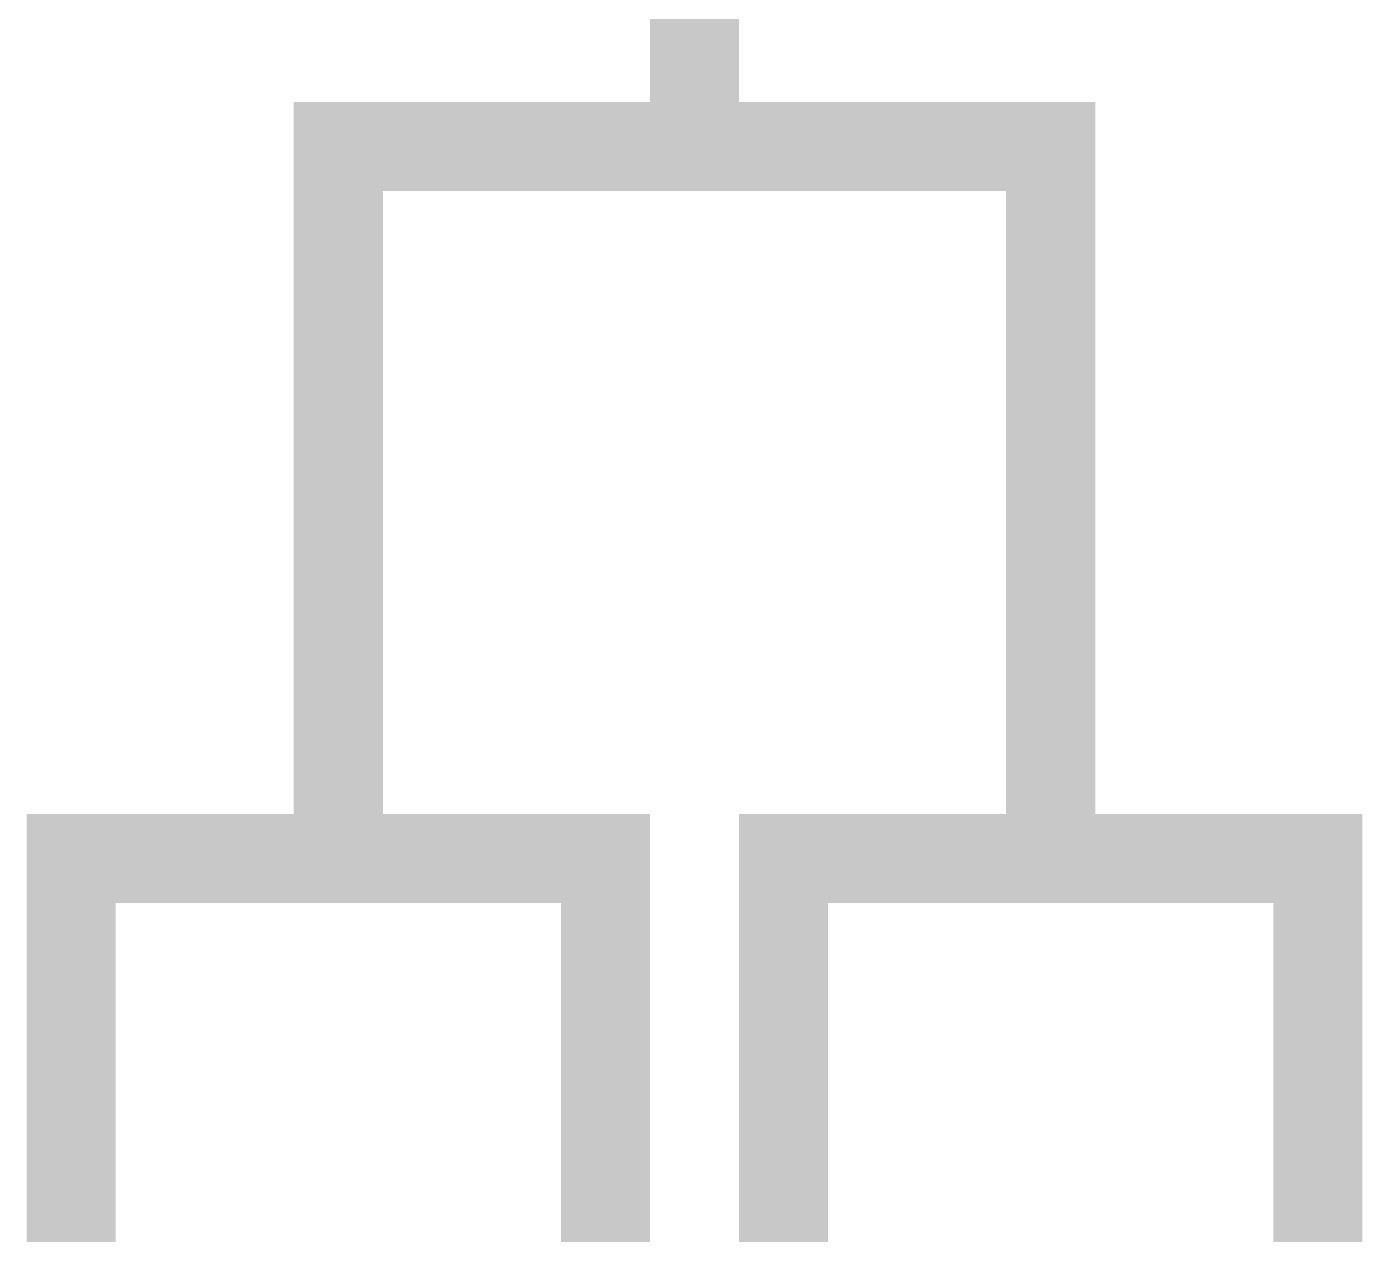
# Model space of a CAD drawing. Extents: x -40166 to 40284, y -45890 to 44060.
# Drawn here: x 2660 to 4160, y 16738 to 18095 of the extents above; entities that cross this region are included whole.
import ezdxf

# ---------------------------------------------------------------- set-up
doc = ezdxf.new("R2010")
doc.units = 0
for name, color, linetype in [('10', 12, 'CONTINUOUS'), ('11', 13, 'CONTINUOUS'), ('12', 14, 'CONTINUOUS'), ('13', 15, 'CONTINUOUS'), ('14', 16, 'CONTINUOUS'), ('15', 17, 'CONTINUOUS'), ('16', 18, 'CONTINUOUS'), ('17', 19, 'CONTINUOUS'), ('18', 20, 'CONTINUOUS'), ('19', 21, 'CONTINUOUS'), ('20', 22, 'CONTINUOUS'), ('21', 23, 'CONTINUOUS'), ('22', 24, 'CONTINUOUS'), ('23', 25, 'CONTINUOUS'), ('24', 26, 'CONTINUOUS'), ('25', 27, 'CONTINUOUS'), ('26', 28, 'CONTINUOUS'), ('27', 29, 'CONTINUOUS'), ('28', 30, 'CONTINUOUS'), ('29', 31, 'CONTINUOUS'), ('3', 6, 'CONTINUOUS'), ('30', 32, 'CONTINUOUS'), ('31', 33, 'CONTINUOUS'), ('32', 34, 'CONTINUOUS'), ('33', 35, 'CONTINUOUS'), ('34', 36, 'CONTINUOUS'), ('35', 37, 'CONTINUOUS'), ('36', 38, 'CONTINUOUS'), ('37', 39, 'CONTINUOUS'), ('38', 40, 'CONTINUOUS'), ('39', 41, 'CONTINUOUS'), ('40', 42, 'CONTINUOUS'), ('41', 43, 'CONTINUOUS'), ('42', 44, 'CONTINUOUS'), ('43', 45, 'CONTINUOUS'), ('44', 46, 'CONTINUOUS'), ('45', 47, 'CONTINUOUS'), ('46', 48, 'CONTINUOUS'), ('47', 49, 'CONTINUOUS'), ('48', 50, 'CONTINUOUS'), ('49', 51, 'CONTINUOUS'), ('5', 7, 'CONTINUOUS'), ('50', 52, 'CONTINUOUS'), ('6', 8, 'CONTINUOUS'), ('7', 9, 'CONTINUOUS'), ('8', 10, 'CONTINUOUS'), ('9', 11, 'CONTINUOUS'), ('L1D0_square', 2, 'CONTINUOUS'), ('L2D0_round', 3, 'CONTINUOUS')]:
    doc.layers.add(name, color=color, linetype=linetype)

# ---------------------------------------------------------------- blocks, each defined once
blk = doc.blocks.new('device')
at = {"layer": '10'}
for points in [[(-1024, 934), (-1024, 935), (-324, 934), (-324, 935)], [(-1024, 916), (-1024, 917), (-324, 916), (-324, 917)], [(-1424, 134), (-1424, 135), (-724, 134), (-724, 135)], [(-624, 134), (-624, 135), (76, 134), (76, 135)], [(-1424, 116), (-1424, 117), (-724, 116), (-724, 117)], [(-624, 116), (-624, 117), (76, 116), (76, 117)]]:
    blk.add_solid(points, dxfattribs=at)
at = {"layer": '11'}
for points in [[(-1024, 935), (-1024, 936), (-324, 935), (-324, 936)], [(-1024, 915), (-1024, 916), (-324, 915), (-324, 916)], [(-1424, 135), (-1424, 136), (-724, 135), (-724, 136)], [(-624, 135), (-624, 136), (76, 135), (76, 136)], [(-1424, 115), (-1424, 116), (-724, 115), (-724, 116)], [(-624, 115), (-624, 116), (76, 115), (76, 116)]]:
    blk.add_solid(points, dxfattribs=at)
at = {"layer": '12'}
for points in [[(-1024, 936), (-1024, 937), (-324, 936), (-324, 937)], [(-1024, 914), (-1024, 915), (-324, 914), (-324, 915)], [(-1424, 136), (-1424, 137), (-724, 136), (-724, 137)], [(-624, 136), (-624, 137), (76, 136), (76, 137)], [(-1424, 114), (-1424, 115), (-724, 114), (-724, 115)], [(-624, 114), (-624, 115), (76, 114), (76, 115)]]:
    blk.add_solid(points, dxfattribs=at)
at = {"layer": '13'}
for points in [[(-1024, 937), (-1024, 938), (-324, 937), (-324, 938)], [(-1024, 913), (-1024, 914), (-324, 913), (-324, 914)], [(-1424, 137), (-1424, 138), (-724, 137), (-724, 138)], [(-624, 137), (-624, 138), (76, 137), (76, 138)], [(-1424, 113), (-1424, 114), (-724, 113), (-724, 114)], [(-624, 113), (-624, 114), (76, 113), (76, 114)]]:
    blk.add_solid(points, dxfattribs=at)
at = {"layer": '14'}
for points in [[(-1024, 938), (-1024, 939), (-324, 938), (-324, 939)], [(-1024, 912), (-1024, 913), (-324, 912), (-324, 913)], [(-1424, 138), (-1424, 139), (-724, 138), (-724, 139)], [(-624, 138), (-624, 139), (76, 138), (76, 139)], [(-1424, 112), (-1424, 113), (-724, 112), (-724, 113)], [(-624, 112), (-624, 113), (76, 112), (76, 113)]]:
    blk.add_solid(points, dxfattribs=at)
at = {"layer": '15'}
for points in [[(-1024, 939), (-1024, 940), (-324, 939), (-324, 940)], [(-1024, 911), (-1024, 912), (-324, 911), (-324, 912)], [(-1424, 139), (-1424, 140), (-724, 139), (-724, 140)], [(-624, 139), (-624, 140), (76, 139), (76, 140)], [(-1424, 111), (-1424, 112), (-724, 111), (-724, 112)], [(-624, 111), (-624, 112), (76, 111), (76, 112)]]:
    blk.add_solid(points, dxfattribs=at)
at = {"layer": '16'}
for points in [[(-1024, 940), (-1024, 941), (-324, 940), (-324, 941)], [(-1024, 910), (-1024, 911), (-324, 910), (-324, 911)], [(-1424, 140), (-1424, 141), (-724, 140), (-724, 141)], [(-624, 140), (-624, 141), (76, 140), (76, 141)], [(-1424, 110), (-1424, 111), (-724, 110), (-724, 111)], [(-624, 110), (-624, 111), (76, 110), (76, 111)]]:
    blk.add_solid(points, dxfattribs=at)
at = {"layer": '17'}
for points in [[(-1024, 941), (-1024, 942), (-324, 941), (-324, 942)], [(-1024, 909), (-1024, 910), (-324, 909), (-324, 910)], [(-1424, 141), (-1424, 142), (-724, 141), (-724, 142)], [(-624, 141), (-624, 142), (76, 141), (76, 142)], [(-1424, 109), (-1424, 110), (-724, 109), (-724, 110)], [(-624, 109), (-624, 110), (76, 109), (76, 110)]]:
    blk.add_solid(points, dxfattribs=at)
at = {"layer": '18'}
for points in [[(-1024, 942), (-1024, 943), (-324, 942), (-324, 943)], [(-1024, 908), (-1024, 909), (-324, 908), (-324, 909)], [(-1424, 142), (-1424, 143), (-724, 142), (-724, 143)], [(-624, 142), (-624, 143), (76, 142), (76, 143)], [(-1424, 108), (-1424, 109), (-724, 108), (-724, 109)], [(-624, 108), (-624, 109), (76, 108), (76, 109)]]:
    blk.add_solid(points, dxfattribs=at)
at = {"layer": '19'}
for points in [[(-1024, 943), (-1024, 944), (-324, 943), (-324, 944)], [(-1024, 907), (-1024, 908), (-324, 907), (-324, 908)], [(-1424, 143), (-1424, 144), (-724, 143), (-724, 144)], [(-624, 143), (-624, 144), (76, 143), (76, 144)], [(-1424, 107), (-1424, 108), (-724, 107), (-724, 108)], [(-624, 107), (-624, 108), (76, 107), (76, 108)]]:
    blk.add_solid(points, dxfattribs=at)
at = {"layer": '20'}
for points in [[(-1024, 944), (-1024, 945), (-324, 944), (-324, 945)], [(-1024, 906), (-1024, 907), (-324, 906), (-324, 907)], [(-1424, 144), (-1424, 145), (-724, 144), (-724, 145)], [(-624, 144), (-624, 145), (76, 144), (76, 145)], [(-1424, 106), (-1424, 107), (-724, 106), (-724, 107)], [(-624, 106), (-624, 107), (76, 106), (76, 107)]]:
    blk.add_solid(points, dxfattribs=at)
at = {"layer": '21'}
for points in [[(-1024, 945), (-1024, 946), (-324, 945), (-324, 946)], [(-1024, 905), (-1024, 906), (-324, 905), (-324, 906)], [(-1424, 145), (-1424, 146), (-724, 145), (-724, 146)], [(-624, 145), (-624, 146), (76, 145), (76, 146)], [(-1424, 105), (-1424, 106), (-724, 105), (-724, 106)], [(-624, 105), (-624, 106), (76, 105), (76, 106)]]:
    blk.add_solid(points, dxfattribs=at)
at = {"layer": '22'}
for points in [[(-1024, 946), (-1024, 947), (-324, 946), (-324, 947)], [(-1024, 904), (-1024, 905), (-324, 904), (-324, 905)], [(-1424, 146), (-1424, 147), (-724, 146), (-724, 147)], [(-624, 146), (-624, 147), (76, 146), (76, 147)], [(-1424, 104), (-1424, 105), (-724, 104), (-724, 105)], [(-624, 104), (-624, 105), (76, 104), (76, 105)]]:
    blk.add_solid(points, dxfattribs=at)
at = {"layer": '23'}
for points in [[(-1024, 947), (-1024, 948), (-324, 947), (-324, 948)], [(-1024, 903), (-1024, 904), (-324, 903), (-324, 904)], [(-1424, 147), (-1424, 148), (-724, 147), (-724, 148)], [(-624, 147), (-624, 148), (76, 147), (76, 148)], [(-1424, 103), (-1424, 104), (-724, 103), (-724, 104)], [(-624, 103), (-624, 104), (76, 103), (76, 104)]]:
    blk.add_solid(points, dxfattribs=at)
at = {"layer": '24'}
for points in [[(-1024, 948), (-1024, 949), (-324, 948), (-324, 949)], [(-1024, 902), (-1024, 903), (-324, 902), (-324, 903)], [(-1424, 148), (-1424, 149), (-724, 148), (-724, 149)], [(-624, 148), (-624, 149), (76, 148), (76, 149)], [(-1424, 102), (-1424, 103), (-724, 102), (-724, 103)], [(-624, 102), (-624, 103), (76, 102), (76, 103)]]:
    blk.add_solid(points, dxfattribs=at)
at = {"layer": '25'}
for points in [[(-1024, 949), (-1024, 950), (-324, 949), (-324, 950)], [(-1024, 901), (-1024, 902), (-324, 901), (-324, 902)], [(-1424, 149), (-1424, 150), (-724, 149), (-724, 150)], [(-624, 149), (-624, 150), (76, 149), (76, 150)], [(-1424, 101), (-1424, 102), (-724, 101), (-724, 102)], [(-624, 101), (-624, 102), (76, 101), (76, 102)]]:
    blk.add_solid(points, dxfattribs=at)
at = {"layer": '26'}
for points in [[(-1024, 950), (-1024, 951), (-324, 950), (-324, 951)], [(-1024, 900), (-1024, 901), (-324, 900), (-324, 901)], [(-1424, 150), (-1424, 151), (-724, 150), (-724, 151)], [(-624, 150), (-624, 151), (76, 150), (76, 151)], [(-1424, 100), (-1424, 101), (-724, 100), (-724, 101)], [(-624, 100), (-624, 101), (76, 100), (76, 101)]]:
    blk.add_solid(points, dxfattribs=at)
at = {"layer": '27'}
for points in [[(-1024, 951), (-1024, 952), (-324, 951), (-324, 952)], [(-1024, 899), (-1024, 900), (-324, 899), (-324, 900)], [(-1424, 151), (-1424, 152), (-724, 151), (-724, 152)], [(-624, 151), (-624, 152), (76, 151), (76, 152)], [(-1424, 99), (-1424, 100), (-724, 99), (-724, 100)], [(-624, 99), (-624, 100), (76, 99), (76, 100)]]:
    blk.add_solid(points, dxfattribs=at)
at = {"layer": '28'}
for points in [[(-1024, 952), (-1024, 953), (-324, 952), (-324, 953)], [(-1024, 898), (-1024, 899), (-324, 898), (-324, 899)], [(-1424, 152), (-1424, 153), (-724, 152), (-724, 153)], [(-624, 152), (-624, 153), (76, 152), (76, 153)], [(-1424, 98), (-1424, 99), (-724, 98), (-724, 99)], [(-624, 98), (-624, 99), (76, 98), (76, 99)]]:
    blk.add_solid(points, dxfattribs=at)
at = {"layer": '29'}
for points in [[(-1024, 953), (-1024, 954), (-324, 953), (-324, 954)], [(-1024, 897), (-1024, 898), (-324, 897), (-324, 898)], [(-1424, 153), (-1424, 154), (-724, 153), (-724, 154)], [(-624, 153), (-624, 154), (76, 153), (76, 154)], [(-1424, 97), (-1424, 98), (-724, 97), (-724, 98)], [(-624, 97), (-624, 98), (76, 97), (76, 98)]]:
    blk.add_solid(points, dxfattribs=at)
at = {"layer": '3'}
for points in [[(-1024, 926), (-1024, 928), (-324, 926), (-324, 928)], [(-1024, 923), (-1024, 925), (-324, 923), (-324, 925)], [(-1424, 126), (-1424, 128), (-724, 126), (-724, 128)], [(-1424, 123), (-1424, 125), (-724, 123), (-724, 125)], [(-624, 126), (-624, 128), (76, 126), (76, 128)], [(-624, 123), (-624, 125), (76, 123), (76, 125)]]:
    blk.add_solid(points, dxfattribs=at)
at = {"layer": '30'}
for points in [[(-1024, 954), (-1024, 955), (-324, 954), (-324, 955)], [(-1024, 896), (-1024, 897), (-324, 896), (-324, 897)], [(-1424, 154), (-1424, 155), (-724, 154), (-724, 155)], [(-624, 154), (-624, 155), (76, 154), (76, 155)], [(-1424, 96), (-1424, 97), (-724, 96), (-724, 97)], [(-624, 96), (-624, 97), (76, 96), (76, 97)]]:
    blk.add_solid(points, dxfattribs=at)
at = {"layer": '31'}
for points in [[(-1024, 955), (-1024, 956), (-324, 955), (-324, 956)], [(-1024, 895), (-1024, 896), (-324, 895), (-324, 896)], [(-1424, 155), (-1424, 156), (-724, 155), (-724, 156)], [(-624, 155), (-624, 156), (76, 155), (76, 156)], [(-1424, 95), (-1424, 96), (-724, 95), (-724, 96)], [(-624, 95), (-624, 96), (76, 95), (76, 96)]]:
    blk.add_solid(points, dxfattribs=at)
at = {"layer": '32'}
for points in [[(-1024, 956), (-1024, 957), (-324, 956), (-324, 957)], [(-1024, 894), (-1024, 895), (-324, 894), (-324, 895)], [(-1424, 156), (-1424, 157), (-724, 156), (-724, 157)], [(-624, 156), (-624, 157), (76, 156), (76, 157)], [(-1424, 94), (-1424, 95), (-724, 94), (-724, 95)], [(-624, 94), (-624, 95), (76, 94), (76, 95)]]:
    blk.add_solid(points, dxfattribs=at)
at = {"layer": '33'}
for points in [[(-1024, 957), (-1024, 958), (-324, 957), (-324, 958)], [(-1024, 893), (-1024, 894), (-324, 893), (-324, 894)], [(-1424, 157), (-1424, 158), (-724, 157), (-724, 158)], [(-624, 157), (-624, 158), (76, 157), (76, 158)], [(-1424, 93), (-1424, 94), (-724, 93), (-724, 94)], [(-624, 93), (-624, 94), (76, 93), (76, 94)]]:
    blk.add_solid(points, dxfattribs=at)
at = {"layer": '34'}
for points in [[(-1024, 958), (-1024, 959), (-324, 958), (-324, 959)], [(-1024, 892), (-1024, 893), (-324, 892), (-324, 893)], [(-1424, 158), (-1424, 159), (-724, 158), (-724, 159)], [(-624, 158), (-624, 159), (76, 158), (76, 159)], [(-1424, 92), (-1424, 93), (-724, 92), (-724, 93)], [(-624, 92), (-624, 93), (76, 92), (76, 93)]]:
    blk.add_solid(points, dxfattribs=at)
at = {"layer": '35'}
for points in [[(-1024, 959), (-1024, 960), (-324, 959), (-324, 960)], [(-1024, 891), (-1024, 892), (-324, 891), (-324, 892)], [(-1424, 159), (-1424, 160), (-724, 159), (-724, 160)], [(-624, 159), (-624, 160), (76, 159), (76, 160)], [(-1424, 91), (-1424, 92), (-724, 91), (-724, 92)], [(-624, 91), (-624, 92), (76, 91), (76, 92)]]:
    blk.add_solid(points, dxfattribs=at)
at = {"layer": '36'}
for points in [[(-1024, 960), (-1024, 961), (-324, 960), (-324, 961)], [(-1024, 890), (-1024, 891), (-324, 890), (-324, 891)], [(-1424, 160), (-1424, 161), (-724, 160), (-724, 161)], [(-624, 160), (-624, 161), (76, 160), (76, 161)], [(-1424, 90), (-1424, 91), (-724, 90), (-724, 91)], [(-624, 90), (-624, 91), (76, 90), (76, 91)]]:
    blk.add_solid(points, dxfattribs=at)
at = {"layer": '37'}
for points in [[(-1024, 961), (-1024, 962), (-324, 961), (-324, 962)], [(-1024, 889), (-1024, 890), (-324, 889), (-324, 890)], [(-1424, 161), (-1424, 162), (-724, 161), (-724, 162)], [(-624, 161), (-624, 162), (76, 161), (76, 162)], [(-1424, 89), (-1424, 90), (-724, 89), (-724, 90)], [(-624, 89), (-624, 90), (76, 89), (76, 90)]]:
    blk.add_solid(points, dxfattribs=at)
at = {"layer": '38'}
for points in [[(-1024, 962), (-1024, 963), (-324, 962), (-324, 963)], [(-1024, 888), (-1024, 889), (-324, 888), (-324, 889)], [(-1424, 162), (-1424, 163), (-724, 162), (-724, 163)], [(-624, 162), (-624, 163), (76, 162), (76, 163)], [(-1424, 88), (-1424, 89), (-724, 88), (-724, 89)], [(-624, 88), (-624, 89), (76, 88), (76, 89)]]:
    blk.add_solid(points, dxfattribs=at)
at = {"layer": '39'}
for points in [[(-1024, 963), (-1024, 964), (-324, 963), (-324, 964)], [(-1024, 887), (-1024, 888), (-324, 887), (-324, 888)], [(-1424, 163), (-1424, 164), (-724, 163), (-724, 164)], [(-624, 163), (-624, 164), (76, 163), (76, 164)], [(-1424, 87), (-1424, 88), (-724, 87), (-724, 88)], [(-624, 87), (-624, 88), (76, 87), (76, 88)]]:
    blk.add_solid(points, dxfattribs=at)
at = {"layer": '40'}
for points in [[(-1024, 964), (-1024, 965), (-324, 964), (-324, 965)], [(-1024, 886), (-1024, 887), (-324, 886), (-324, 887)], [(-1424, 164), (-1424, 165), (-724, 164), (-724, 165)], [(-624, 164), (-624, 165), (76, 164), (76, 165)], [(-1424, 86), (-1424, 87), (-724, 86), (-724, 87)], [(-624, 86), (-624, 87), (76, 86), (76, 87)]]:
    blk.add_solid(points, dxfattribs=at)
at = {"layer": '41'}
for points in [[(-1024, 965), (-1024, 966), (-324, 965), (-324, 966)], [(-1024, 885), (-1024, 886), (-324, 885), (-324, 886)], [(-1424, 165), (-1424, 166), (-724, 165), (-724, 166)], [(-624, 165), (-624, 166), (76, 165), (76, 166)], [(-1424, 85), (-1424, 86), (-724, 85), (-724, 86)], [(-624, 85), (-624, 86), (76, 85), (76, 86)]]:
    blk.add_solid(points, dxfattribs=at)
at = {"layer": '42'}
for points in [[(-1024, 966), (-1024, 967), (-324, 966), (-324, 967)], [(-1024, 884), (-1024, 885), (-324, 884), (-324, 885)], [(-1424, 166), (-1424, 167), (-724, 166), (-724, 167)], [(-624, 166), (-624, 167), (76, 166), (76, 167)], [(-1424, 84), (-1424, 85), (-724, 84), (-724, 85)], [(-624, 84), (-624, 85), (76, 84), (76, 85)]]:
    blk.add_solid(points, dxfattribs=at)
at = {"layer": '43'}
for points in [[(-1024, 967), (-1024, 968), (-324, 967), (-324, 968)], [(-1024, 883), (-1024, 884), (-324, 883), (-324, 884)], [(-1424, 167), (-1424, 168), (-724, 167), (-724, 168)], [(-624, 167), (-624, 168), (76, 167), (76, 168)], [(-1424, 83), (-1424, 84), (-724, 83), (-724, 84)], [(-624, 83), (-624, 84), (76, 83), (76, 84)]]:
    blk.add_solid(points, dxfattribs=at)
at = {"layer": '44'}
for points in [[(-1024, 968), (-1024, 969), (-324, 968), (-324, 969)], [(-1024, 882), (-1024, 883), (-324, 882), (-324, 883)], [(-1424, 168), (-1424, 169), (-724, 168), (-724, 169)], [(-624, 168), (-624, 169), (76, 168), (76, 169)], [(-1424, 82), (-1424, 83), (-724, 82), (-724, 83)], [(-624, 82), (-624, 83), (76, 82), (76, 83)]]:
    blk.add_solid(points, dxfattribs=at)
at = {"layer": '45'}
for points in [[(-1024, 969), (-1024, 970), (-324, 969), (-324, 970)], [(-1024, 881), (-1024, 882), (-324, 881), (-324, 882)], [(-1424, 169), (-1424, 170), (-724, 169), (-724, 170)], [(-624, 169), (-624, 170), (76, 169), (76, 170)], [(-1424, 81), (-1424, 82), (-724, 81), (-724, 82)], [(-624, 81), (-624, 82), (76, 81), (76, 82)]]:
    blk.add_solid(points, dxfattribs=at)
at = {"layer": '46'}
for points in [[(-1024, 970), (-1024, 971), (-324, 970), (-324, 971)], [(-1024, 880), (-1024, 881), (-324, 880), (-324, 881)], [(-1424, 170), (-1424, 171), (-724, 170), (-724, 171)], [(-624, 170), (-624, 171), (76, 170), (76, 171)], [(-1424, 80), (-1424, 81), (-724, 80), (-724, 81)], [(-624, 80), (-624, 81), (76, 80), (76, 81)]]:
    blk.add_solid(points, dxfattribs=at)
at = {"layer": '47'}
for points in [[(-1024, 971), (-1024, 972), (-324, 971), (-324, 972)], [(-1024, 879), (-1024, 880), (-324, 879), (-324, 880)], [(-1424, 171), (-1424, 172), (-724, 171), (-724, 172)], [(-624, 171), (-624, 172), (76, 171), (76, 172)], [(-1424, 79), (-1424, 80), (-724, 79), (-724, 80)], [(-624, 79), (-624, 80), (76, 79), (76, 80)]]:
    blk.add_solid(points, dxfattribs=at)
at = {"layer": '48'}
for points in [[(-1024, 972), (-1024, 973), (-324, 972), (-324, 973)], [(-1024, 878), (-1024, 879), (-324, 878), (-324, 879)], [(-1424, 172), (-1424, 173), (-724, 172), (-724, 173)], [(-624, 172), (-624, 173), (76, 172), (76, 173)], [(-1424, 78), (-1424, 79), (-724, 78), (-724, 79)], [(-624, 78), (-624, 79), (76, 78), (76, 79)]]:
    blk.add_solid(points, dxfattribs=at)
at = {"layer": '49'}
for points in [[(-1024, 973), (-1024, 974), (-324, 973), (-324, 974)], [(-1024, 877), (-1024, 878), (-324, 877), (-324, 878)], [(-1424, 173), (-1424, 174), (-724, 173), (-724, 174)], [(-624, 173), (-624, 174), (76, 173), (76, 174)], [(-1424, 77), (-1424, 78), (-724, 77), (-724, 78)], [(-624, 77), (-624, 78), (76, 77), (76, 78)]]:
    blk.add_solid(points, dxfattribs=at)
at = {"layer": '5'}
for points in [[(-1024, 928), (-1024, 930), (-324, 928), (-324, 930)], [(-1024, 921), (-1024, 923), (-324, 921), (-324, 923)], [(-1424, 128), (-1424, 130), (-724, 128), (-724, 130)], [(-1424, 121), (-1424, 123), (-724, 121), (-724, 123)], [(-624, 128), (-624, 130), (76, 128), (76, 130)], [(-624, 121), (-624, 123), (76, 121), (76, 123)]]:
    blk.add_solid(points, dxfattribs=at)
at = {"layer": '50'}
for points in [[(-1024, 974), (-1024, 975), (-324, 974), (-324, 975)], [(-1024, 876), (-1024, 877), (-324, 876), (-324, 877)], [(-1024, 875), (-1024, 876), (-324, 875), (-324, 876)], [(-1424, 174), (-1424, 175), (-724, 174), (-724, 175)], [(-624, 174), (-624, 175), (76, 174), (76, 175)], [(-1424, 76), (-1424, 77), (-724, 76), (-724, 77)], [(-1424, 75), (-1424, 76), (-724, 75), (-724, 76)], [(-624, 76), (-624, 77), (76, 76), (76, 77)], [(-624, 75), (-624, 76), (76, 75), (76, 76)]]:
    blk.add_solid(points, dxfattribs=at)
at = {"layer": '6'}
for points in [[(-1024, 930), (-1024, 931), (-324, 930), (-324, 931)], [(-1024, 920), (-1024, 921), (-324, 920), (-324, 921)], [(-1424, 130), (-1424, 131), (-724, 130), (-724, 131)], [(-1424, 120), (-1424, 121), (-724, 120), (-724, 121)], [(-624, 130), (-624, 131), (76, 130), (76, 131)], [(-624, 120), (-624, 121), (76, 120), (76, 121)]]:
    blk.add_solid(points, dxfattribs=at)
at = {"layer": '7'}
for points in [[(-1024, 931), (-1024, 932), (-324, 931), (-324, 932)], [(-1024, 919), (-1024, 920), (-324, 919), (-324, 920)], [(-1424, 131), (-1424, 132), (-724, 131), (-724, 132)], [(-1424, 119), (-1424, 120), (-724, 119), (-724, 120)], [(-624, 131), (-624, 132), (76, 131), (76, 132)], [(-624, 119), (-624, 120), (76, 119), (76, 120)]]:
    blk.add_solid(points, dxfattribs=at)
at = {"layer": '8'}
for points in [[(-1024, 932), (-1024, 933), (-324, 932), (-324, 933)], [(-1024, 918), (-1024, 919), (-324, 918), (-324, 919)], [(-1424, 132), (-1424, 133), (-724, 132), (-724, 133)], [(-624, 132), (-624, 133), (76, 132), (76, 133)], [(-1424, 118), (-1424, 119), (-724, 118), (-724, 119)], [(-624, 118), (-624, 119), (76, 118), (76, 119)]]:
    blk.add_solid(points, dxfattribs=at)
at = {"layer": '9'}
for points in [[(-1024, 933), (-1024, 934), (-324, 933), (-324, 934)], [(-1024, 917), (-1024, 918), (-324, 917), (-324, 918)], [(-1424, 133), (-1424, 134), (-724, 133), (-724, 134)], [(-624, 133), (-624, 134), (76, 133), (76, 134)], [(-1424, 117), (-1424, 118), (-724, 117), (-724, 118)], [(-624, 117), (-624, 118), (76, 117), (76, 118)]]:
    blk.add_solid(points, dxfattribs=at)
at = {"layer": 'L1D0_square'}
for points in [[(-724, 875), (-724, 1775), (-624, 875), (-624, 1775)], [(-1124, 875), (-1124, 975), (-924, 875), (-924, 975)], [(-1124, 75), (-1124, 975), (-1024, 75), (-1024, 975)], [(-424, 875), (-424, 975), (-224, 875), (-224, 975)], [(-324, 75), (-324, 975), (-224, 75), (-224, 975)], [(-1424, 75), (-1424, 175), (-1324, 75), (-1324, 175)], [(-1424, -425), (-1424, 175), (-1324, -425), (-1324, 175)], [(-824, 75), (-824, 175), (-724, 75), (-724, 175)], [(-824, -425), (-824, 175), (-724, -425), (-724, 175)], [(-624, 75), (-624, 175), (-524, 75), (-524, 175)], [(-624, -425), (-624, 175), (-524, -425), (-524, 175)], [(-24, -425), (-24, 175), (76, -425), (76, 175)], [(-24, 75), (-24, 175), (76, 75), (76, 175)]]:
    blk.add_solid(points, dxfattribs=at)
at = {"layer": 'L2D0_round'}
for points in [[(-1024, 875), (-1024, 975), (-324, 875), (-324, 975)], [(-1424, 75), (-1424, 175), (-724, 75), (-724, 175)], [(-624, 75), (-624, 175), (76, 75), (76, 175)]]:
    blk.add_solid(points, dxfattribs=at)

msp = doc.modelspace()

# ---------------------------------------------------------------- block references
msp.add_blockref('device', (4084, 17035))

doc.saveas('drawing.dxf')
